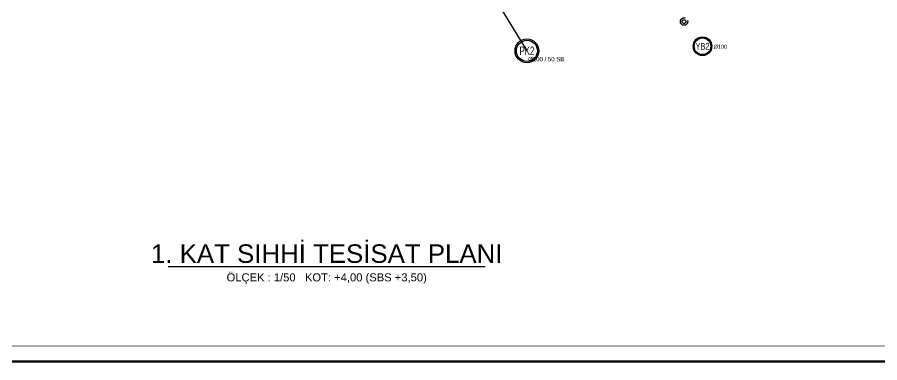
# Model space of a CAD drawing. Header units: centimetres. Extents: x -3952 to 22702, y 13298 to 16732.
# Drawn here: x 7980 to 9380, y 15028 to 15588 of the extents above; entities that cross this region are included whole.
import ezdxf
from ezdxf.enums import TextEntityAlignment as Align

# ---------------------------------------------------------------- set-up
doc = ezdxf.new("R2010")
doc.units = ezdxf.units.CM
doc.linetypes.add('YAGMUR HATTI', pattern=[36, 30, -6])
for name, color, linetype in [('MTY-KAT-ADI', 1, 'Continuous'), ('MTY-PAFTA', 7, 'Continuous'), ('MTY-PISSU-CAP', 211, 'Continuous'), ('MTY-PISSU-KOLONNO', 211, 'Continuous'), ('MTY-YAGMUR-BORUSU', 3, 'YAGMUR HATTI'), ('MTY-YAGMUR-BORUSU-CAP', 3, 'Continuous'), ('MTY-YAGMURSU-KOLON NO', 7, 'Continuous')]:
    doc.layers.add(name, color=color, linetype=linetype)
doc.layers.add('ROTAS-PAFTA-SINIRI', color=8, linetype='Continuous', plot=False)
doc.styles.add('ANOTATIVO', font='arial.ttf')
doc.styles.add('ROTAS', font='arial.ttf')

# ---------------------------------------------------------------- blocks, each defined once
blk = doc.blocks.new('ROTAS_PAFTA')
blk.add_lwpolyline([(0, 0), (1, 0), (1, 1), (0, 1)], close=True)
blk = doc.blocks.new('MTY-KOLON NO PIS SU')
at = {"color": 6, "linetype": 'Continuous', "ltscale": 100}
blk.add_circle((0, 0), 27.5, dxfattribs=at)
at = {"color": 7, "linetype": 'Continuous', "ltscale": 100}
blk.add_circle((0, 0), 24.5, dxfattribs=at)
at = {"style": 'ANOTATIVO', "width": 0.65}
blk.add_attdef('K', text='', height=20, dxfattribs=at).set_placement((0, 0), align=Align.MIDDLE_CENTER)
blk = doc.blocks.new('MTY-KOLON NO YAGMUR')
at = {"layer": 'MTY-YAGMURSU-KOLON NO', "linetype": 'Continuous', "ltscale": 100}
blk.add_circle((0, 0), 27.5, dxfattribs=at)
at = {"layer": 'MTY-YAGMURSU-KOLON NO', "color": 7, "linetype": 'Continuous', "ltscale": 100}
blk.add_circle((0, 0), 24.5, dxfattribs=at)
at = {"style": 'ANOTATIVO', "width": 0.65}
blk.add_attdef('K', text='', height=20, dxfattribs=at).set_placement((0, 0), align=Align.MIDDLE_CENTER)

msp = doc.modelspace()

# ---------------------------------------------------------------- linework, layer by layer
at = {"layer": 'MTY-KAT-ADI'}
msp.add_line((8224.6, 15184), (8739.4, 15184), dxfattribs=at)
at = {"layer": 'MTY-PAFTA'}
for points, const_width in [([(6800, 15030), (10200, 15030), (10200, 16560), (6800, 16560)], 4), ([(6825, 15055), (10175, 15055), (10175, 16535), (6825, 16535)], 1)]:
    msp.add_lwpolyline(points, close=True, dxfattribs=dict(at, const_width=const_width))
at = {"layer": 'MTY-PISSU-KOLONNO'}
msp.add_line((8752, 15624), (8807, 15534), dxfattribs=at)
at = {"layer": 'MTY-YAGMUR-BORUSU'}
for radius in [6, 3]:
    msp.add_circle((9062, 15581.4), radius, dxfattribs=at)

# ---------------------------------------------------------------- block references
at = {"layer": 'MTY-PISSU-KOLONNO'}
ref = msp.add_blockref('MTY-KOLON NO YAGMUR', (9092, 15541.4), dxfattribs=dict(at, xscale=0.55, yscale=0.55))
ref.add_attrib('K', 'YB2', dxfattribs={"height": 11, "style": 'ANOTATIVO', "width": 0.65}).set_placement((9092, 15541.4), align=Align.MIDDLE_CENTER)
ref = msp.add_blockref('MTY-KOLON NO PIS SU', (8807, 15534), dxfattribs=dict(at, xscale=0.7, yscale=0.7))
ref.add_attrib('K', 'PK2', dxfattribs={"height": 14, "style": 'ANOTATIVO', "width": 0.65}).set_placement((8807, 15534), align=Align.MIDDLE_CENTER)
at = {"layer": 'ROTAS-PAFTA-SINIRI', "xscale": 3400, "yscale": 1530}
msp.add_blockref('ROTAS_PAFTA', (6800, 15030), dxfattribs=at)

# ---------------------------------------------------------------- texts
at = {"layer": 'MTY-KAT-ADI', "style": 'ROTAS'}
for s, height, p in [('1. KAT SIHHİ TESİSAT PLANI', 30, (8482, 15190)), ('ÖLÇEK : 1/50   KOT: +4,00 (SBS +3,50)', 13, (8482, 15160))]:
    msp.add_text(s, height=height, dxfattribs=at).set_placement(p, align=Align.CENTER)
at = {"layer": 'MTY-PISSU-CAP', "style": 'ROTAS'}
msp.add_text('Ø100 / 50 SB', height=7, dxfattribs=at).set_placement((8809, 15517))
at = {"layer": 'MTY-YAGMUR-BORUSU-CAP', "style": 'ROTAS'}
msp.add_text('Ø100', height=6.5, dxfattribs=at).set_placement((9110, 15537.4))

doc.saveas('drawing.dxf')
